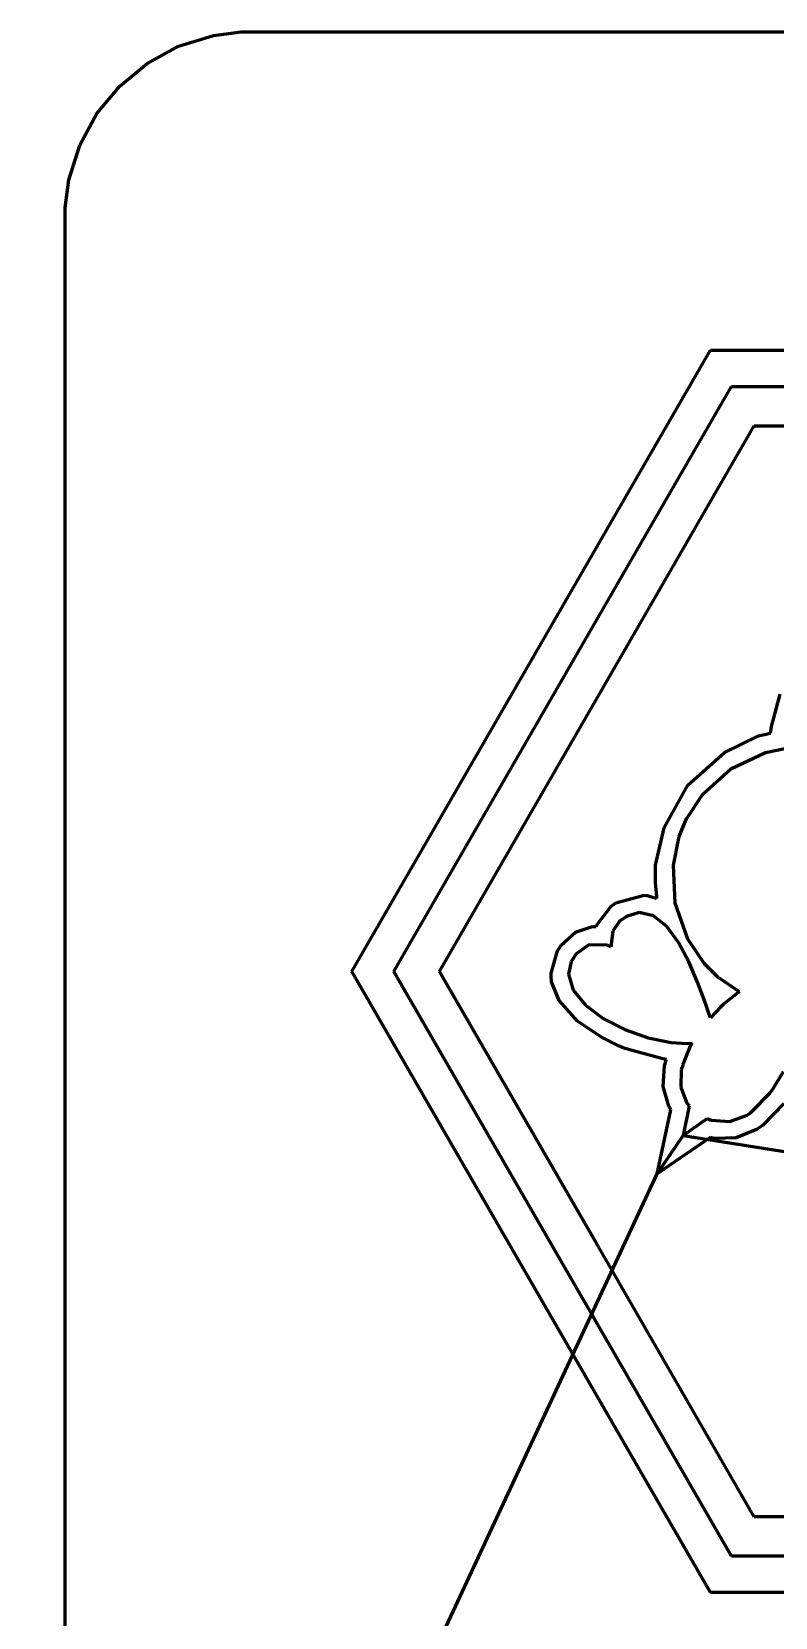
# Model space of a CAD drawing. Header units: millimetres. Extents: x 0 to 242, y 0 to 295.
# Drawn here: x 0 to 88.4, y 106.8 to 295.3 of the extents above; entities that cross this region are included whole.
import ezdxf

# ---------------------------------------------------------------- set-up
doc = ezdxf.new("R2010")
doc.units = ezdxf.units.MM
doc.linetypes.add('K5LT_BASIC', pattern=[0])
doc.layers.add('MOVE', color=82, linetype='Continuous', true_color=0x32cd32)
doc.layers.add('SLICE', color=1, linetype='Continuous', true_color=0xff0000)

msp = doc.modelspace()

# ---------------------------------------------------------------- linework, layer by layer
at = {"layer": 'MOVE', "color": 5, "linetype": 'K5LT_BASIC', "lineweight": 60, "true_color": 0x0000ff}
for p, q in [((74.36, 159.48), (77.44, 164.07)), ((77.44, 164.07), (168.29, 149.52)), ((0, 0), (74.36, 159.48))]:
    msp.add_line(p, q, dxfattribs=at)
at = {"layer": 'SLICE', "color": 5, "linetype": 'K5LT_BASIC', "lineweight": 60, "true_color": 0x0000ff}
for p, q in [((17.47, 293.55), (21.6, 294.84)), ((21.6, 294.84), (24.92, 295.29)), ((24.92, 295.29), (26.03, 295.29)), ((26.03, 295.29), (220.43, 295.29)), ((13.73, 291.51), (17.47, 293.55)), ((10.46, 288.81), (13.73, 291.51)), ((7.76, 285.55), (10.46, 288.81)), ((5.72, 281.8), (7.76, 285.55)), ((4.43, 277.67), (5.72, 281.8)), ((3.99, 274.36), (4.43, 277.67)), ((3.99, 273.24), (3.99, 274.36)), ((3.99, 22.05), (3.99, 273.24)), ((38.08, 183.57), (80.71, 257.42)), ((80.71, 257.42), (165.98, 257.42)), ((43.05, 183.57), (83.2, 253.11)), ((83.2, 253.11), (163.49, 253.11)), ((48.48, 183.57), (85.91, 248.42)), ((85.91, 248.42), (160.78, 248.42)), ((87.96, 212.68), (89, 216.51)), ((82.36, 209.6), (86.41, 211.56)), ((86.41, 211.56), (87.84, 211.88)), ((87.84, 211.88), (87.96, 212.68)), ((78.03, 205.71), (82.36, 209.6)), ((83.14, 207.66), (87.23, 209.6)), ((87.23, 209.6), (89.73, 210.1)), ((79.78, 204.63), (83.14, 207.66)), ((75.19, 200.62), (78.03, 205.71)), ((77.84, 201.72), (79.78, 204.63)), ((77.4, 200.66), (77.84, 201.72)), ((74.17, 196.18), (75.19, 200.62)), ((76.97, 199.61), (77.4, 200.66)), ((76.29, 196.18), (76.97, 199.61)), ((74.17, 194.7), (74.17, 196.18)), ((76.51, 191.66), (76.29, 196.18)), ((74.17, 194.14), (74.17, 194.7)), ((69.44, 191.71), (72.83, 192.63)), ((72.83, 192.63), (73.19, 192.57)), ((73.19, 192.57), (73.29, 192.56)), ((73.29, 192.56), (74.25, 192.29)), ((74.31, 192.45), (74.17, 194.14)), ((74.25, 192.29), (74.34, 192.25)), ((74.34, 192.25), (74.31, 192.45)), ((67.22, 189.16), (68.9, 191.32)), ((68.9, 191.32), (69.14, 191.49)), ((69.14, 191.49), (69.44, 191.71)), ((72.21, 190.57), (70.73, 190.11)), ((73.95, 190.18), (72.21, 190.57)), ((78.03, 187.4), (76.51, 191.66)), ((64.65, 188.22), (66.68, 188.9)), ((66.68, 188.9), (67.12, 188.91)), ((67.12, 188.91), (67.22, 189.16)), ((69.94, 189.56), (69.09, 188.34)), ((70.32, 189.82), (69.94, 189.56)), ((70.73, 190.11), (70.32, 189.82)), ((75.52, 188.91), (73.95, 190.18)), ((76.92, 187), (75.52, 188.91)), ((62.67, 186.24), (62.95, 186.68)), ((62.95, 186.68), (64.65, 188.22)), ((66.24, 186.71), (64.7, 185.63)), ((68.46, 186.68), (66.24, 186.71)), ((68.84, 186.49), (68.46, 186.68)), ((69.09, 188.34), (68.84, 186.49)), ((78.14, 184.71), (76.92, 187)), ((79.98, 184.48), (78.03, 187.4)), ((61.77, 183.35), (62.52, 186)), ((62.52, 186), (62.67, 186.24)), ((64.4, 185.15), (64.14, 184.74)), ((64.7, 185.63), (64.4, 185.15)), ((80.71, 109.73), (38.08, 183.57)), ((83.2, 114.04), (43.05, 183.57)), ((67.19, 151.16), (48.48, 183.57)), ((61.78, 183.06), (61.77, 183.35)), ((61.81, 182.31), (61.78, 183.06)), ((64.14, 184.74), (63.82, 183.22)), ((63.82, 183.22), (64.37, 181.33)), ((79.18, 182.29), (78.14, 184.71)), ((80.78, 183.68), (79.98, 184.48)), ((81.59, 182.87), (80.78, 183.68)), ((84.16, 181.15), (81.59, 182.87)), ((62.72, 180.09), (61.81, 182.31)), ((64.37, 181.33), (65.83, 179.55)), ((80.04, 179.99), (79.18, 182.29)), ((83.96, 181.03), (82.24, 179.65)), ((84.16, 181.15), (83.96, 181.03)), ((64.9, 177.64), (62.72, 180.09)), ((65.83, 179.55), (67.95, 177.96)), ((80.53, 178.55), (80.04, 179.99)), ((81.9, 179.33), (80.71, 178.04)), ((82.06, 179.48), (81.9, 179.33)), ((82.24, 179.65), (82.06, 179.48)), ((67.73, 175.73), (64.9, 177.64)), ((67.95, 177.96), (70.51, 176.64)), ((80.71, 178.04), (80.53, 178.55)), ((69.84, 174.69), (67.73, 175.73)), ((70.51, 176.64), (73.28, 175.67)), ((73.28, 175.67), (76.02, 175.1)), ((70.57, 174.41), (69.84, 174.69)), ((70.94, 174.27), (70.57, 174.41)), ((75.03, 173.17), (70.94, 174.27)), ((76.02, 175.1), (77.89, 174.98)), ((78.21, 174.47), (77.4, 172.51)), ((77.89, 174.98), (78.52, 175.03)), ((78.31, 174.67), (78.21, 174.47)), ((78.44, 174.91), (78.31, 174.67)), ((78.52, 175.03), (78.44, 174.91)), ((75.46, 173.11), (75.03, 173.17)), ((75.1, 169.88), (75.25, 172.35)), ((75.25, 172.35), (75.38, 172.84)), ((75.38, 172.84), (75.39, 172.86)), ((75.39, 172.86), (75.45, 173.09)), ((75.45, 173.09), (75.46, 173.11)), ((77.24, 171.88), (77.17, 169.79)), ((77.36, 172.31), (77.24, 171.88)), ((77.4, 172.51), (77.36, 172.31)), ((88.11, 169.55), (89.37, 171.66)), ((75.74, 167.55), (75.1, 169.88)), ((77.17, 169.79), (77.9, 167.91)), ((77.9, 167.91), (78.19, 167.58)), ((85.68, 166.93), (87.78, 169.09)), ((89.42, 167.87), (86.93, 165.3)), ((87.78, 169.09), (87.97, 169.35)), ((87.97, 169.35), (88.11, 169.55)), ((74.36, 159.48), (76, 167.12)), ((76, 167.12), (75.74, 167.55)), ((78.19, 167.58), (77.44, 164.07)), ((77.44, 164.07), (80.33, 166.06)), ((80.33, 166.06), (80.8, 165.87)), ((83.01, 165.71), (85.07, 166.49)), ((85.07, 166.49), (85.46, 166.76)), ((85.46, 166.76), (85.68, 166.93)), ((80.8, 165.87), (83.01, 165.71)), ((86.19, 164.77), (83.75, 163.78)), ((86.64, 165.09), (86.19, 164.77)), ((86.93, 165.3), (86.64, 165.09)), ((80.66, 163.8), (74.36, 159.48)), ((81.18, 163.68), (80.66, 163.8)), ((83.75, 163.78), (81.18, 163.68)), ((85.91, 118.73), (67.19, 151.16)), ((160.78, 118.73), (85.91, 118.73)), ((163.49, 114.04), (83.2, 114.04)), ((165.98, 109.73), (80.71, 109.73))]:
    msp.add_line(p, q, dxfattribs=at)

doc.saveas('drawing.dxf')
